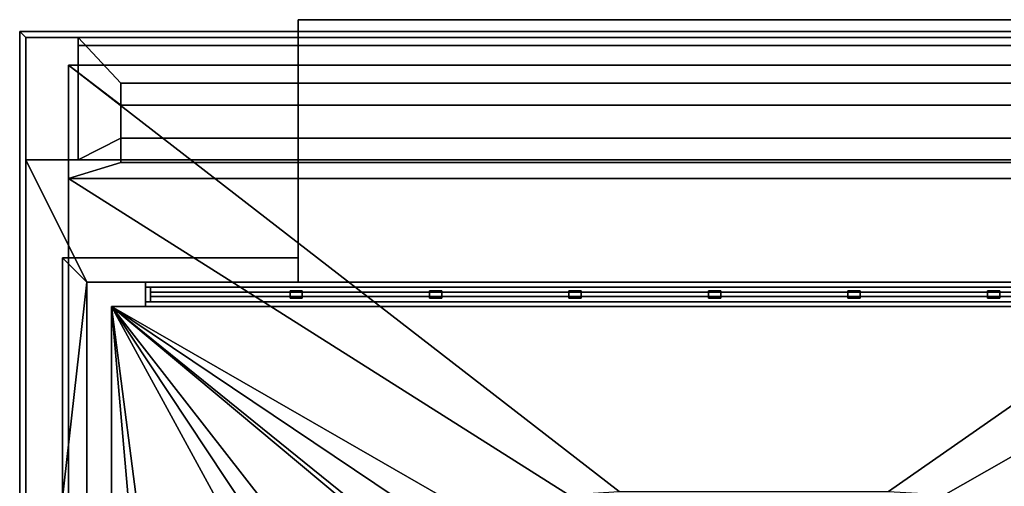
# Model space of a CAD drawing. Extents: x -7.1 to 5.5, y -11 to 12.
# Drawn here: x -7.06 to 0.99, y 8.23 to 12.05 of the extents above; entities that cross this region are included whole.
import ezdxf

# ---------------------------------------------------------------- set-up
doc = ezdxf.new("R2010")
doc.units = 0

msp = doc.modelspace()

# ---------------------------------------------------------------- linework, layer by layer
for points in [[(-4.7846, 12.0466, -0.0047), (-4.7846, 10.1, -0.0047), (-4.7846, 10.1, 0.0953), (-4.7846, 12.0466, 1.3192)], [(-4.7846, 12.0466, 1.3192), (-4.7846, 10.1, 0.0953), (-4.7846, 9.9, 0.0953), (-4.7846, 9.9, 1.3192)], [(3.1645, 12.0466, -0.0047), (-4.7846, 12.0466, -0.0047), (-4.7846, 12.0466, 1.3192), (3.1645, 12.0466, 1.3192)], [(-4.7846, 9.9, 1.3192), (3.1645, 9.9, 1.3192), (3.1645, 12.0466, 1.3192), (-4.7846, 12.0466, 1.3192)], [(5.44, 11.95, 12.1), (5.44, 11.95, 11.9697), (-7.06, 11.95, 11.9697), (-7.06, 11.95, 12.1)], [(-7.06, 7.65, 12.1), (-7.06, 11.95, 12.1), (-7.06, 11.95, 11.9697), (-7.06, 7.65, 11.9697)], [(-7.01, 11.9, 12.1), (-7.06, 11.95, 12.1), (-7.06, 7.65, 12.1), (-7.01, 7.7, 12.1)], [(5.39, 11.9, 12.1), (5.44, 11.95, 12.1), (-7.06, 11.95, 12.1), (-7.01, 11.9, 12.1)], [(-7.01, 11.9, 11.9697), (-7.06, 11.95, 11.9697), (5.44, 11.95, 11.9697), (5.39, 11.9, 11.9697)], [(-7.01, 7.7, 11.9697), (-7.06, 7.65, 11.9697), (-7.06, 11.95, 11.9697), (-7.01, 11.9, 11.9697)], [(-7.01, 11.9, 3.4953), (-7.01, 11.9, 7.0953), (-6.5822, 11.9, 7.0953), (-6.5822, 11.9, 3.4953)], [(-7.01, 7.7, 3.4953), (-7.01, 7.7, 7.0953), (-7.01, 11.9, 7.0953), (-7.01, 11.9, 3.4953)], [(-7.01, 11.9, 3.4953), (-6.5822, 11.9, 3.4953), (-6.5823, 10.9, 3.4953), (-7.01, 10.9, 3.4953)], [(-7.01, 11.9, 7.0953), (-7.01, 11.9, 10.6953), (-6.5822, 11.9, 10.6953), (-6.5822, 11.9, 7.0953)], [(-7.01, 7.7, 7.0953), (-7.01, 7.7, 10.6953), (-7.01, 11.9, 10.6953), (-7.01, 11.9, 7.0953)], [(-6.5822, 11.9, 10.6953), (-7.01, 11.9, 10.6953), (-7.01, 11.9, 12.2261)], [(4.9622, 11.9, 10.6953), (-6.5822, 11.9, 10.6953), (-7.01, 11.9, 12.2261), (5.39, 11.9, 12.2261)], [(-7.01, 11.9, 12.2261), (-7.01, 7.7, 12.2261), (5.39, 7.7, 12.2261), (5.39, 11.9, 12.2261)], [(-7.01, 11.9, 10.6953), (-7.01, 7.7, 10.6953), (-7.01, 7.7, 12.2261), (-7.01, 11.9, 12.2261)], [(-6.5823, 10.9, 3.4953), (-6.5822, 11.9, 3.4953), (-6.5822, 11.8371, 3.7216)], [(-6.5822, 11.9, 3.7367), (4.9622, 11.9, 3.7367), (4.9622, 11.8363, 3.7213), (-6.5823, 11.8363, 3.7213)], [(-6.5823, 11.8363, 3.7213), (4.9622, 11.8363, 3.7213), (4.9622, 10.9, 3.4953), (-6.5823, 10.9, 3.4953)], [(-6.5822, 10.9, 7.0953), (-6.5822, 11.9, 3.4953), (-6.5822, 11.9, 7.0953)], [(-6.5822, 11.9, 3.7367), (-6.5822, 10.9, 7.0953), (-6.2325, 11.0784, 6.4553), (-6.2325, 11.5272, 4.8353)], [(4.9622, 11.9, 3.7367), (-6.5822, 11.9, 3.7367), (-6.2325, 11.5272, 4.8353), (4.6125, 11.5272, 4.8353)], [(-6.5822, 10.9, 10.6953), (-6.5822, 11.9, 7.0953), (-6.5822, 11.9, 10.6953)], [(-6.5822, 11.9, 7.0953), (4.9622, 11.9, 7.0953), (4.9622, 10.9, 7.0953), (-6.5822, 10.9, 7.0953)], [(4.9622, 11.9, 7.0953), (-6.5822, 11.9, 7.0953), (-6.2325, 11.5272, 8.4353), (4.6125, 11.5272, 8.4353)], [(-6.5822, 11.9, 7.0953), (-6.5822, 10.9, 10.6953), (-6.2325, 11.0784, 10.0553), (-6.2325, 11.5272, 8.4353)], [(-6.5822, 11.9, 10.6953), (4.9622, 11.9, 10.6953), (4.9622, 10.9, 10.6953), (-6.5822, 10.9, 10.6953)], [(-6.66, 7.9, 3.6953), (-6.66, 11.6741, 3.6953), (-6.66, 10.7481, 6.8953), (-6.66, 7.9, 6.8953)], [(-6.66, 11.6741, 3.6953), (5.04, 11.6741, 3.6953), (4.6125, 11.3477, 4.8353), (-6.2325, 11.3477, 4.8353)], [(-6.66, 10.7481, 6.8953), (-6.66, 11.6741, 3.6953), (-6.2325, 11.3477, 4.8353), (-6.2325, 10.8784, 6.4553)], [(0.04, 8.189, 3.6953), (5.04, 11.6741, 3.6953), (-6.66, 11.6741, 3.6953), (-2.16, 8.189, 3.6953)], [(-2.16, 8.189, 3.6953), (-6.66, 11.6741, 3.6953), (-6.66, 7.9, 3.6953)], [(-6.66, 7.9, 7.2953), (-6.66, 11.6741, 7.2953), (-6.66, 10.7481, 10.4953), (-6.66, 7.9, 10.4953)], [(-6.66, 11.6741, 7.2953), (5.04, 11.6741, 7.2953), (4.6125, 11.3477, 8.4353), (-6.2325, 11.3477, 8.4353)], [(-6.66, 10.7481, 10.4953), (-6.66, 11.6741, 7.2953), (-6.2325, 11.3477, 8.4353), (-6.2325, 10.8784, 10.0553)], [(0.04, 8.189, 7.2953), (5.04, 11.6741, 7.2953), (-6.66, 11.6741, 7.2953), (-2.16, 8.189, 7.2953)], [(-2.16, 8.189, 7.2953), (-6.66, 11.6741, 7.2953), (-6.66, 7.9, 7.2953)], [(5.04, 11.6741, 3.6953), (0.04, 8.189, 3.6953), (5.04, 7.9, 3.6953)], [(5.04, 11.6741, 7.2953), (0.04, 8.189, 7.2953), (5.04, 7.9, 7.2953)], [(4.6125, 11.3477, 4.8353), (4.6125, 11.5272, 4.8353), (-6.2325, 11.5272, 4.8353), (-6.2325, 11.3477, 4.8353)], [(-6.2325, 10.8784, 6.4553), (-6.2325, 11.3477, 4.8353), (-6.2325, 11.5272, 4.8353), (-6.2325, 11.0784, 6.4553)], [(4.6125, 11.3477, 8.4353), (4.6125, 11.5272, 8.4353), (-6.2325, 11.5272, 8.4353), (-6.2325, 11.3477, 8.4353)], [(-6.2325, 10.8784, 10.0553), (-6.2325, 11.3477, 8.4353), (-6.2325, 11.5272, 8.4353), (-6.2325, 11.0784, 10.0553)], [(-6.5822, 10.9, 7.0953), (4.9622, 10.9, 7.0953), (4.6125, 11.0784, 6.4553), (-6.2325, 11.0784, 6.4553)], [(-6.5822, 10.9, 10.6953), (4.9622, 10.9, 10.6953), (4.6125, 11.0784, 10.0553), (-6.2325, 11.0784, 10.0553)], [(-6.2325, 10.8784, 6.4553), (-6.2325, 11.0784, 6.4553), (4.6125, 11.0784, 6.4553), (4.6125, 10.8784, 6.4553)], [(-6.2325, 10.8784, 10.0553), (-6.2325, 11.0784, 10.0553), (4.6125, 11.0784, 10.0553), (4.6125, 10.8784, 10.0553)], [(-6.51, 9.9, 3.2953), (-6.76, 7.7, 3.2953), (-7.01, 7.7, 3.2953), (-7.01, 10.9, 3.2953)], [(-7.01, 7.7, 3.2953), (-7.01, 7.7, 3.4953), (-7.01, 10.9, 3.4953), (-7.01, 10.9, 3.2953)], [(-7.01, 10.9, 3.2953), (-7.01, 10.9, 3.4953), (5.39, 10.9, 3.4953), (5.39, 10.9, 3.2953)], [(4.89, 9.9, 3.2953), (-6.51, 9.9, 3.2953), (-7.01, 10.9, 3.2953), (5.39, 10.9, 3.2953)], [(5.04, 10.7481, 6.8953), (-6.66, 10.7481, 6.8953), (-6.2325, 10.8784, 6.4553), (4.6125, 10.8784, 6.4553)], [(5.04, 10.7481, 10.4953), (-6.66, 10.7481, 10.4953), (-6.2325, 10.8784, 10.0553), (4.6125, 10.8784, 10.0553)], [(-2.16, 7.9, 6.8953), (-6.66, 7.9, 6.8953), (-6.66, 10.7481, 6.8953)], [(-2.16, 7.9, 6.8953), (-6.66, 10.7481, 6.8953), (5.04, 10.7481, 6.8953), (0.04, 7.9, 6.8953)], [(-2.16, 7.9, 10.4953), (-6.66, 7.9, 10.4953), (-6.66, 10.7481, 10.4953)], [(-2.16, 7.9, 10.4953), (-6.66, 10.7481, 10.4953), (5.04, 10.7481, 10.4953), (0.04, 7.9, 10.4953)], [(5.04, 10.7481, 6.8953), (5.04, 7.9, 6.8953), (0.04, 7.9, 6.8953)], [(5.04, 10.7481, 10.4953), (5.04, 7.9, 10.4953), (0.04, 7.9, 10.4953)], [(-6.71, 10.1, 0.0953), (-6.51, 9.9, 0.0953), (-4.7846, 9.9, 0.0953), (-4.7846, 10.1, 0.0953)], [(-6.71, 10.1, -0.0047), (-6.71, 10.1, 0.0953), (-4.7846, 10.1, 0.0953), (-4.7846, 10.1, -0.0047)], [(-6.71, 10.1, 0.0953), (-6.71, 10.1, -0.0047), (-6.71, 7.2, -0.0047)], [(-6.71, 10.1, 0.0953), (-6.71, 7.2, -0.0047), (-6.71, -10.8667, -0.0047), (-6.71, -10.8667, 0.0953)], [(-6.51, 9.9, 0.0953), (-6.71, 10.1, 0.0953), (-6.71, -10.8667, 0.0953), (-6.51, -10.5, 0.0953)], [(-6.51, -10.5, 3.2953), (-6.76, 5.7, 3.2953), (-6.76, 7.7, 3.2953), (-6.51, 9.9, 3.2953)], [(-6.51, -3.1784, 0.9173), (-6.51, -1.9882, 0.9173), (-6.51, 9.9, 0.0953), (-6.51, -10.5, 0.0953)], [(-6.51, -3.1784, 2.2732), (-6.51, -10.5, 3.2953), (-6.51, 9.9, 3.2953), (-6.51, -1.9882, 2.2732)], [(-6.51, 9.9, 3.2953), (-6.51, 9.9, 0.0953), (-6.51, -1.9882, 0.9173), (-6.51, -1.9882, 2.2732)], [(-6.0315, 9.9, 1.4953), (-4.7846, 9.9, 1.3192), (-4.7846, 9.9, 0.0953), (-6.51, 9.9, 0.0953)], [(-6.51, 9.9, 3.2953), (4.89, 9.9, 3.2953), (4.4114, 9.9, 2.9935), (-6.0315, 9.9, 2.9935)], [(-6.51, 9.9, 0.0953), (-6.51, 9.9, 3.2953), (-6.0315, 9.9, 2.9935), (-6.0315, 9.9, 1.4953)], [(3.1645, 9.9, 1.3192), (-4.7846, 9.9, 1.3192), (-6.0315, 9.9, 1.4953), (4.4114, 9.9, 1.4953)], [(-6.0315, 9.9, 1.4953), (-6.0315, 9.9, 2.9935), (-6.0315, 9.7, 2.9935), (-6.0315, 9.7, 1.4953)], [(4.4114, 9.9, 1.4953), (-6.0315, 9.9, 1.4953), (-6.0315, 9.7, 1.4953), (4.4114, 9.7, 1.4953)], [(-6.0315, 9.9, 2.9935), (4.4114, 9.9, 2.9935), (4.4114, 9.7, 2.9935), (-6.0315, 9.7, 2.9935)], [(4.4114, 9.86, 2.9935), (4.3714, 9.86, 2.9535), (-5.9915, 9.86, 2.9535), (-6.0315, 9.86, 2.9935)], [(-6.0315, 9.86, 1.4953), (-5.9915, 9.86, 1.5353), (4.3714, 9.86, 1.5353), (4.4114, 9.86, 1.4953)], [(-6.0315, 9.86, 2.9935), (-5.9915, 9.86, 2.9535), (-5.9915, 9.86, 1.5353), (-6.0315, 9.86, 1.4953)], [(-5.9915, 9.86, 1.5353), (-5.9915, 9.86, 2.9535), (-5.9915, 9.74, 2.9535), (-5.9915, 9.74, 1.5353)], [(4.3714, 9.86, 1.5353), (-5.9915, 9.86, 1.5353), (-5.9915, 9.74, 1.5353), (4.3714, 9.74, 1.5353)], [(-5.9915, 9.86, 2.9535), (4.3714, 9.86, 2.9535), (4.3714, 9.74, 2.9535), (-5.9915, 9.74, 2.9535)], [(-5.9915, 9.818, 1.5353), (-5.9915, 9.818, 2.9535), (4.3714, 9.818, 2.9535), (4.3714, 9.818, 1.5353)], [(-5.9915, 9.818, 2.9535), (-5.9915, 9.782, 2.9535), (4.3714, 9.782, 2.9535), (4.3714, 9.818, 2.9535)], [(4.3714, 9.818, 1.5353), (4.3714, 9.782, 1.5353), (-5.9915, 9.782, 1.5353), (-5.9915, 9.818, 1.5353)], [(-5.9915, 9.782, 2.9535), (-5.9915, 9.818, 2.9535), (-5.9915, 9.818, 1.5353), (-5.9915, 9.782, 1.5353)], [(-4.851, 9.77, 2.9535), (-4.851, 9.83, 2.9535), (-4.851, 9.83, 1.5353), (-4.851, 9.77, 1.5353)], [(-4.851, 9.83, 1.5353), (-4.851, 9.83, 2.9535), (-4.751, 9.83, 2.9535), (-4.751, 9.83, 1.5353)], [(-4.751, 9.77, 2.9535), (-4.751, 9.77, 1.5353), (-4.751, 9.83, 1.5353), (-4.751, 9.83, 2.9535)], [(-3.7114, 9.83, 1.5353), (-3.7114, 9.83, 2.9535), (-3.6114, 9.83, 2.9535), (-3.6114, 9.83, 1.5353)], [(-3.7114, 9.77, 2.9535), (-3.7114, 9.83, 2.9535), (-3.7114, 9.83, 1.5353), (-3.7114, 9.77, 1.5353)], [(-3.6114, 9.77, 2.9535), (-3.6114, 9.77, 1.5353), (-3.6114, 9.83, 1.5353), (-3.6114, 9.83, 2.9535)], [(-2.5712, 9.77, 2.9535), (-2.5712, 9.83, 2.9535), (-2.5712, 9.83, 1.5353), (-2.5712, 9.77, 1.5353)], [(-2.5712, 9.83, 1.5353), (-2.5712, 9.83, 2.9535), (-2.4712, 9.83, 2.9535), (-2.4712, 9.83, 1.5353)], [(-2.4712, 9.77, 2.9535), (-2.4712, 9.77, 1.5353), (-2.4712, 9.83, 1.5353), (-2.4712, 9.83, 2.9535)], [(-1.4314, 9.77, 2.9535), (-1.4314, 9.83, 2.9535), (-1.4314, 9.83, 1.5353), (-1.4314, 9.77, 1.5353)], [(-1.4314, 9.83, 1.5353), (-1.4314, 9.83, 2.9535), (-1.3314, 9.83, 2.9535), (-1.3314, 9.83, 1.5353)], [(-1.3314, 9.77, 2.9535), (-1.3314, 9.77, 1.5353), (-1.3314, 9.83, 1.5353), (-1.3314, 9.83, 2.9535)], [(-0.2912, 9.83, 1.5353), (-0.2912, 9.83, 2.9535), (-0.1912, 9.83, 2.9535), (-0.1912, 9.83, 1.5353)], [(-0.2912, 9.77, 2.9535), (-0.2912, 9.83, 2.9535), (-0.2912, 9.83, 1.5353), (-0.2912, 9.77, 1.5353)], [(-0.1912, 9.77, 2.9535), (-0.1912, 9.77, 1.5353), (-0.1912, 9.83, 1.5353), (-0.1912, 9.83, 2.9535)], [(0.8486, 9.83, 1.5353), (0.8486, 9.83, 2.9535), (0.9486, 9.83, 2.9535), (0.9486, 9.83, 1.5353)], [(0.8486, 9.77, 2.9535), (0.8486, 9.83, 2.9535), (0.8486, 9.83, 1.5353), (0.8486, 9.77, 1.5353)], [(0.9486, 9.77, 2.9535), (0.9486, 9.77, 1.5353), (0.9486, 9.83, 1.5353), (0.9486, 9.83, 2.9535)], [(-6.0315, 9.74, 1.4953), (-5.9915, 9.74, 1.5353), (-5.9915, 9.74, 2.9535), (-6.0315, 9.74, 2.9935)], [(4.4114, 9.74, 1.4953), (4.3714, 9.74, 1.5353), (-5.9915, 9.74, 1.5353), (-6.0315, 9.74, 1.4953)], [(-6.0315, 9.74, 2.9935), (-5.9915, 9.74, 2.9535), (4.3714, 9.74, 2.9535), (4.4114, 9.74, 2.9935)], [(-5.9915, 9.782, 1.5353), (4.3714, 9.782, 1.5353), (4.3714, 9.782, 2.9535), (-5.9915, 9.782, 2.9535)], [(-4.851, 9.77, 2.9535), (-4.851, 9.77, 1.5353), (-4.751, 9.77, 1.5353), (-4.751, 9.77, 2.9535)], [(-3.7114, 9.77, 2.9535), (-3.7114, 9.77, 1.5353), (-3.6114, 9.77, 1.5353), (-3.6114, 9.77, 2.9535)], [(-2.5712, 9.77, 2.9535), (-2.5712, 9.77, 1.5353), (-2.4712, 9.77, 1.5353), (-2.4712, 9.77, 2.9535)], [(-1.4314, 9.77, 2.9535), (-1.4314, 9.77, 1.5353), (-1.3314, 9.77, 1.5353), (-1.3314, 9.77, 2.9535)], [(-0.2912, 9.77, 2.9535), (-0.2912, 9.77, 1.5353), (-0.1912, 9.77, 1.5353), (-0.1912, 9.77, 2.9535)], [(0.8486, 9.77, 2.9535), (0.8486, 9.77, 1.5353), (0.9486, 9.77, 1.5353), (0.9486, 9.77, 2.9535)], [(4.69, 9.7, 3.0953), (-3.66, 5.7, 3.0953), (-6.31, 9.7, 3.0953)], [(-6.31, 9.7, 3.0953), (-3.66, 5.7, 3.0953), (-5.96, 5.7, 3.0953)], [(-6.31, 9.7, 0.0953), (-5.7934, 5.7, 0.0953), (-4.1267, 5.7, 0.0953)], [(-6.31, 9.7, 0.0953), (-4.1267, 5.7, 0.0953), (-3.66, 5.7, 0.0953)], [(-6.31, 9.7, 0.0953), (-3.66, 5.7, 0.0953), (-3.1934, 5.7, 0.0953)], [(-6.31, 9.7, 0.0953), (-3.1934, 5.7, 0.0953), (-1.5267, 5.7, 0.0953)], [(-6.31, 9.7, 0.0953), (-5.96, 5.7, 0.0953), (-5.7934, 5.7, 0.0953)], [(-6.31, 9.7, 0.0953), (-1.5267, 5.7, 0.0953), (-1.36, 5.7, 0.0953)], [(-6.31, 9.7, 3.0953), (-5.96, 5.7, 3.0953), (-6.31, 5.7, 3.0953)], [(-6.31, 9.7, 0.0953), (-0.36, 5.7, 0.0953), (0.64, 5.7, 0.0953)], [(-6.31, 9.7, 0.0953), (0.64, 5.7, 0.0953), (1.09, 5.7, 0.0953), (4.69, 9.7, 0.0953)], [(-6.31, 9.7, 0.0953), (-1.36, 5.7, 0.0953), (-0.36, 5.7, 0.0953)], [(-6.31, 9.7, 0.0953), (-6.31, 5.7, 0.0953), (-5.96, 5.7, 0.0953)], [(-6.31, 9.7, 0.0953), (-6.31, 9.7, 3.0953), (-6.31, 5.7, 3.0953), (-6.31, 5.7, 0.0953)], [(-6.31, 9.7, 0.0953), (-6.0315, 9.7, 1.4953), (-6.0315, 9.7, 2.9935), (-6.31, 9.7, 3.0953)], [(4.69, 9.7, 3.0953), (-6.31, 9.7, 3.0953), (-6.0315, 9.7, 2.9935), (4.4114, 9.7, 2.9935)], [(-6.31, 9.7, 0.0953), (4.69, 9.7, 0.0953), (4.4114, 9.7, 1.4953), (-6.0315, 9.7, 1.4953)], [(4.69, 9.7, 3.0953), (-1.36, 5.7, 3.0953), (-3.66, 5.7, 3.0953)], [(4.69, 9.7, 3.0953), (1.09, 5.7, 3.0953), (-1.36, 5.7, 3.0953)]]:
    msp.add_3dface(points)

doc.saveas('drawing.dxf')
